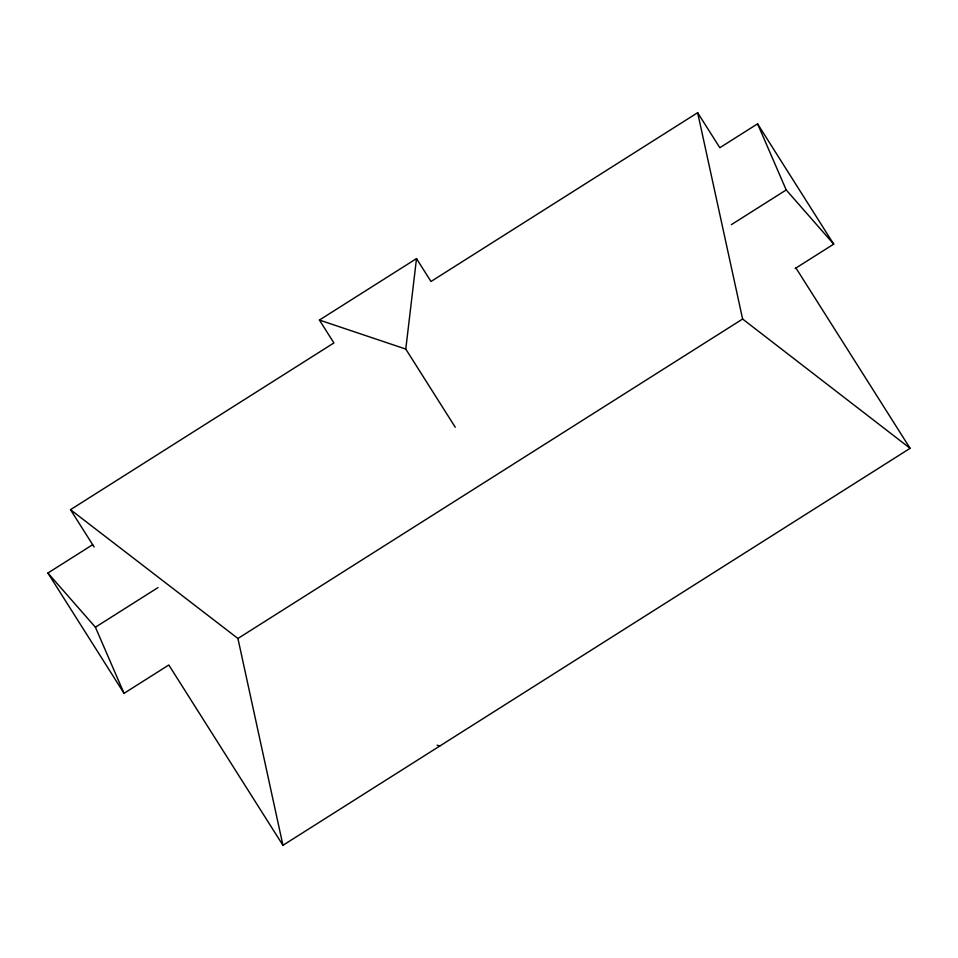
<?xml version="1.0" encoding="UTF-8"?>
<svg xmlns="http://www.w3.org/2000/svg" width="958" height="958" viewBox="0 0 958 958"><rect width="100%" height="100%" fill="white"/><g stroke="black" fill="none" stroke-linecap="round" stroke-linejoin="round"><path stroke-width="1.44" d="M455.254 427.232L405.773 349.071L416.502 258.6L319.421 320.056L333.911 342.94L70.497 509.68L94.147 547.042M795.164 268.515L833.711 244.122L757.574 123.833L719.829 147.724L697.652 112.697L430.992 281.496L416.502 258.6M795.966 268.012L910.1 448.32L282.945 845.303L168.812 664.996L124.037 693.329L47.9 573.04L92.663 544.707M47.9 573.04L95.405 627.215L157.974 587.613M731.301 224.699L786.207 189.947L757.574 123.833M70.497 509.68L237.931 638.483L742.618 319.026L697.652 112.697M437.123 745.252L439.997 745.887M319.421 320.056L405.773 349.071M742.618 319.026L910.1 448.32M786.207 189.947L833.711 244.122M95.405 627.215L124.037 693.329M237.931 638.483L282.945 845.303"/></g></svg>
